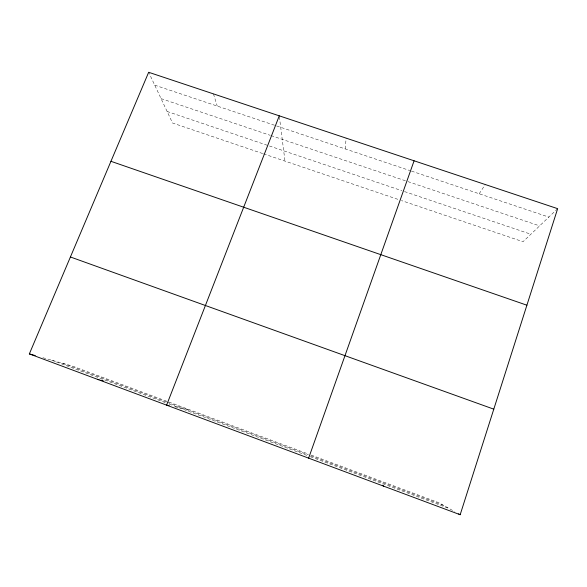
<?xml version="1.0" encoding="UTF-8"?>
<svg xmlns="http://www.w3.org/2000/svg" width="587" height="587" viewBox="0 0 587 587"><rect width="100%" height="100%" fill="white"/><g stroke="black" fill="none" stroke-linecap="round" stroke-linejoin="round"><path stroke-width="0.44" stroke-dasharray="2.94 2.2" d="M345.178 148.907L346.139 138.128M479.183 193.769L485.266 184.531M557.65 208.664L523.024 241.727L401.42 200.549M175.08 406.842L189.506 409.733M42.902 357.725L72.15 365.98L308.601 454.133M154.719 85.144L409.792 170.538M411.516 171.118L548.83 217.087M161.065 98.623L270.203 135.311M271.062 135.604L406.189 181.031M407.914 181.61L539.614 225.885M167.104 111.464L401.904 190.709M404.494 191.582L530.868 234.235M262.69 153.559L172.549 123.028L148.665 72.282M263.548 153.853L398.815 199.661M311.161 455.086L438.54 502.567L454.617 511.6M62.464 363.25L166.429 402.022M167.288 402.337L308.219 454.896M310.78 455.85L443.405 505.304M51.663 360.198L165.776 402.77M169.188 404.039L307.793 455.747M310.362 456.701L448.85 508.364M213.448 93.883L217.241 106.071M279.375 116.718L284.988 161.109"/><path stroke-width="0.88" d="M460.171 514.718L557.65 208.664L148.665 72.282L29.35 353.902L460.171 514.718L458.586 513.83M308.63 458.154L414.092 160.794M279.265 115.83L166.613 405.14L169.122 405.646M97.405 379.305L99.093 379.738M100.773 380.163L103.305 380.809M29.35 353.902L35.227 355.568M110.95 161.308L526.906 305.203M70.418 256.981L493.792 409.161M382.467 485.2L383.715 486.183"/></g></svg>
